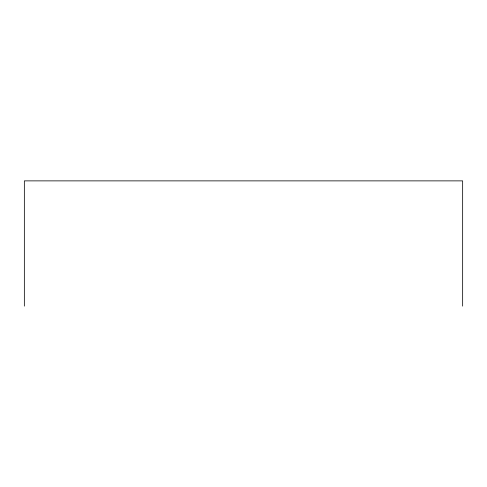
<?xml version="1.0" encoding="UTF-8"?>
<svg xmlns="http://www.w3.org/2000/svg" width="487" height="487" viewBox="0 0 487 487"><rect width="100%" height="100%" fill="white"/><g stroke="black" fill="none" stroke-linecap="round" stroke-linejoin="round"><path stroke-width="0.73" d="M462.65 306.128L462.65 180.872L24.35 180.872L24.35 306.128"/></g></svg>
